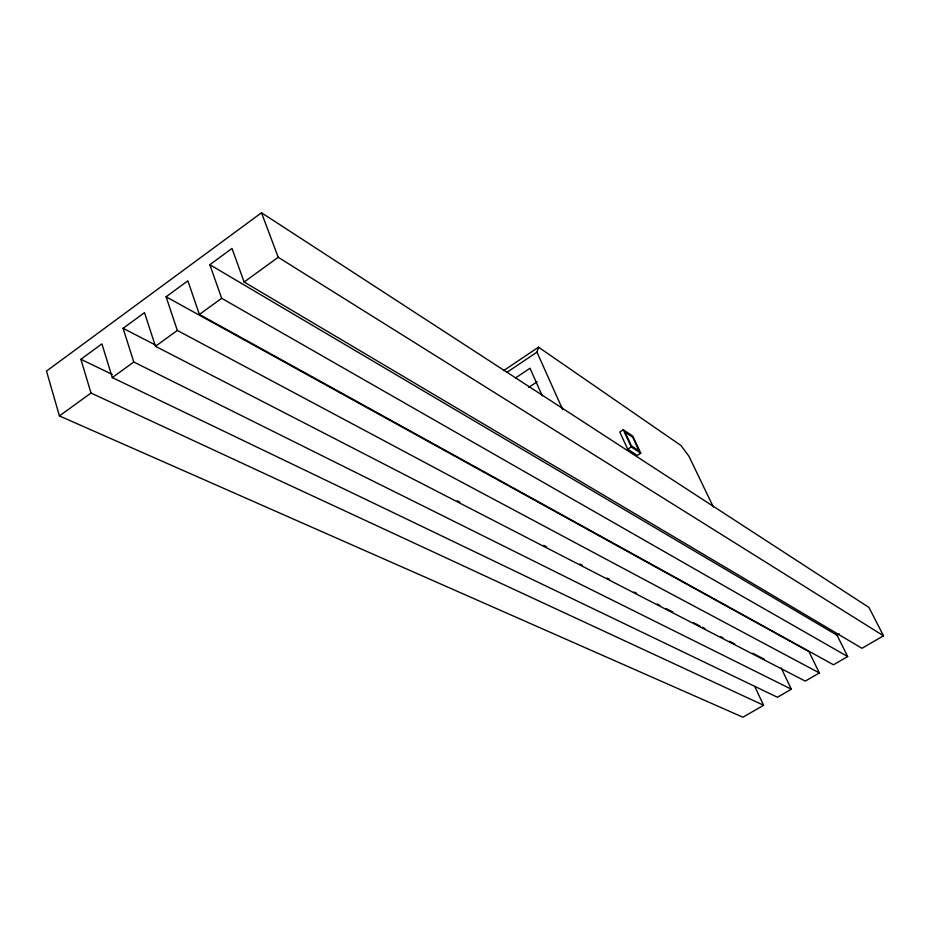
<?xml version="1.0" encoding="UTF-8"?>
<svg xmlns="http://www.w3.org/2000/svg" width="930" height="930" viewBox="0 0 930 930"><rect width="100%" height="100%" fill="white"/><g stroke="black" fill="none" stroke-linecap="round" stroke-linejoin="round"><path stroke-width="1.4" d="M506.897 372.349L536.97 352.156L538.517 347.181L681.074 445.586L688.956 456.27L713.298 506.931M763.577 705.277L91.001 393.03L80.887 359.294L101.905 343.879L112.297 377.592L777.422 697.256L791.337 689.2L133.781 362.014L123.109 328.325L144.499 312.631L155.461 346.297L805.31 681.097L819.365 672.96L177.328 330.441L166.086 296.798L187.86 280.825L199.392 314.445L833.489 664.776L847.683 656.557L221.666 298.298L209.831 264.701L232 248.45L244.125 282.011L861.959 648.291L883.5 635.806L868.969 607.453L261.493 212.772L46.5 371.082L59.415 415.931L742.942 717.228L763.577 705.277L754.8 686.491M59.415 415.931L91.001 393.03M112.297 377.592L133.781 362.014M155.461 346.297L177.328 330.441M199.392 314.445L221.666 298.298M244.125 282.011L278.221 257.296L883.5 635.806M503.642 370.628L538.517 347.181M515.592 377.906L530.019 368.245L542.248 395.843M528.693 387.415L537.11 381.812M623.263 429.741L619.764 431.997L627.715 449.202L637.271 455.433L640.77 453.189L632.819 436.112L623.263 429.741L631.238 446.946L640.77 453.189M627.715 449.202L631.238 446.946M209.831 264.701L837.058 635.248L839.418 633.876M80.887 359.294L112.239 374.43M123.109 328.325L155.368 344.972M457.293 500.782L459.873 502.107M543.748 545.387L546.328 546.724M579.878 564.033L582.459 565.37M606.976 578.018L609.557 579.344M634.074 592.003L636.655 593.328M657.289 603.988L659.87 605.314M666.322 608.65L672.774 611.975M693.42 622.635L699.871 625.96M702.452 627.285L705.033 628.622M720.518 636.608L723.098 637.945M729.55 641.27L734.712 643.932M752.777 653.255L764.39 659.254M166.086 296.798L808.972 651.663L819.365 672.96M837.058 635.248L847.683 656.557M781.165 667.903L791.337 689.2M536.97 352.156L562.685 409.607M261.493 212.772L278.221 257.296M639.026 450.852L631.4 445.842L625.018 432.09L632.667 437.181L639.026 450.852"/></g></svg>
